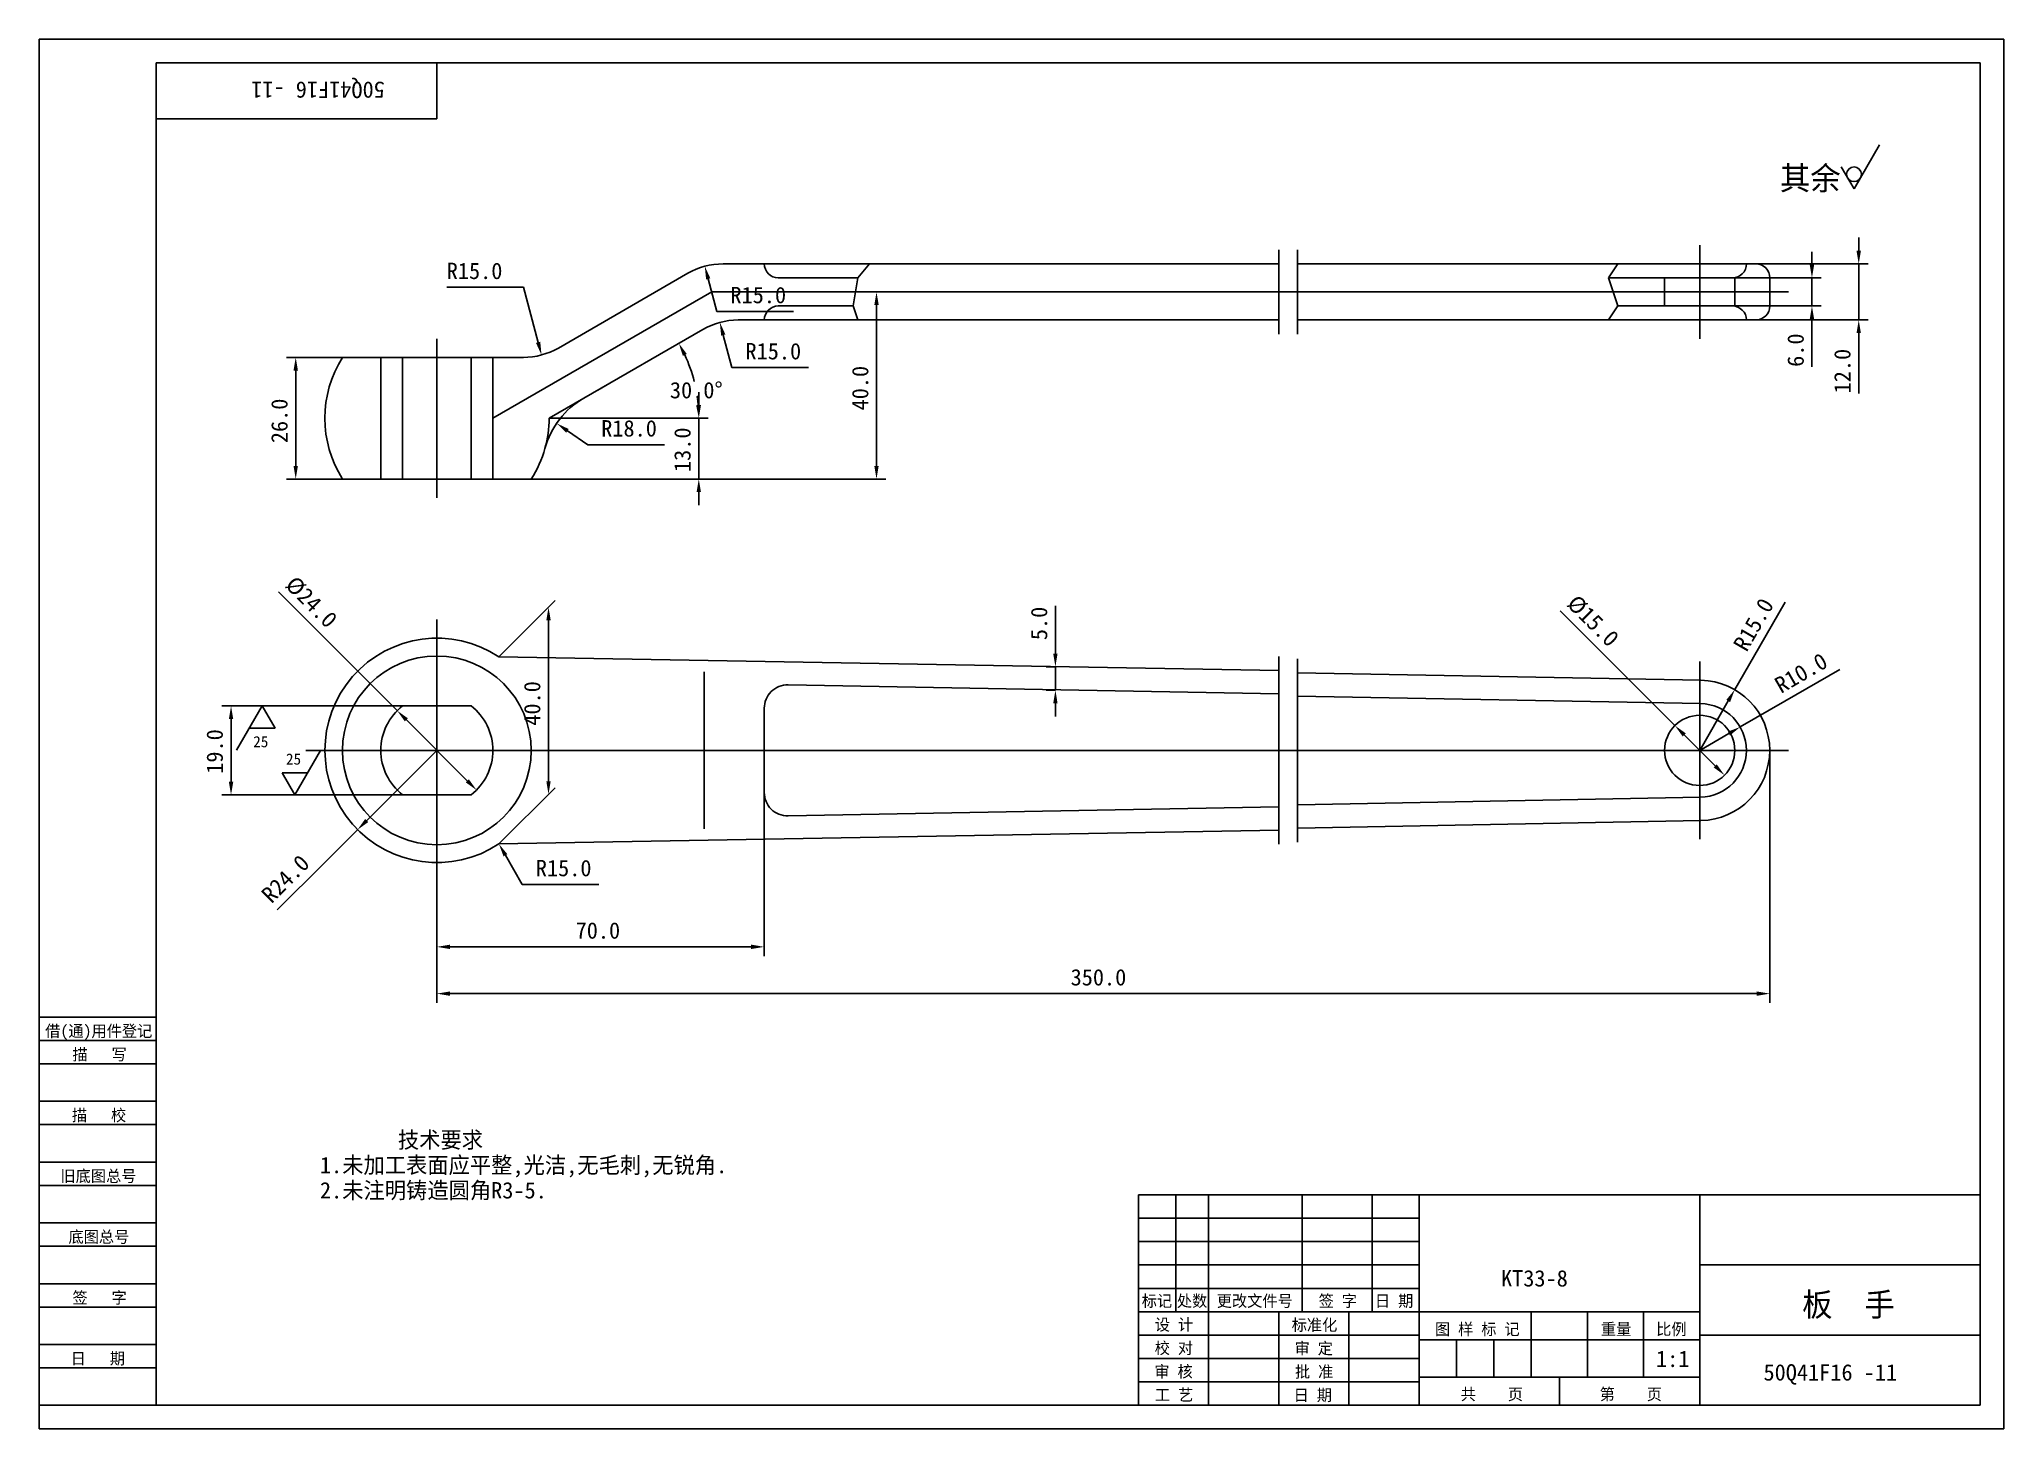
# Model space of a CAD drawing. Header units: metres. Extents: x 0 to 420, y 0 to 297.
import ezdxf

# ---------------------------------------------------------------- set-up
doc = ezdxf.new("R2010")
doc.units = ezdxf.units.M
for name, color, linetype in [('C', 6, 'Continuous'), ('D', 1, 'Continuous'), ('E', 2, 'Continuous'), ('FL', 5, 'Continuous'), ('HA', 5, 'Continuous'), ('T', 7, 'Continuous'), ('TL', 4, 'Continuous')]:
    doc.layers.add(name, color=color, linetype=linetype)

# ---------------------------------------------------------------- blocks, each defined once
blk = doc.blocks.new('TUKUN3')
at = {"layer": 'FL'}
for p, q in [((420, 297), (0, 297)), ((0, 297), (0, 0)), ((420, 0), (420, 297)), ((0, 78), (25, 78)), ((0, 70), (25, 70)), ((0, 65), (25, 65)), ((0, 57), (25, 57)), ((0, 52), (25, 52)), ((243, 25), (243, 50)), ((250, 5), (250, 50)), ((270, 25), (270, 50)), ((285, 25), (285, 50)), ((0, 44), (25, 44)), ((235, 45), (295, 45)), ((0, 39), (25, 39)), ((235, 40), (295, 40)), ((235, 35), (295, 35)), ((0, 31), (25, 31)), ((235, 30), (295, 30)), ((0, 26), (25, 26)), ((280, 5), (280, 25)), ((0, 18), (25, 18)), ((235, 20), (295, 20)), ((0, 13), (25, 13)), ((235, 15), (295, 15)), ((235, 10), (295, 10)), ((0, 0), (420, 0))]:
    blk.add_line(p, q, dxfattribs=at)
at = {"layer": 'TL'}
for p, q in [((415, 292), (25, 292)), ((25, 5), (25, 292)), ((85, 292), (85, 280)), ((415, 5), (415, 292)), ((85, 280), (25, 280)), ((0, 88), (25, 88)), ((0, 83), (25, 83)), ((415, 50), (235, 50)), ((235, 50), (235, 5)), ((295, 5), (295, 50)), ((355, 5), (355, 50)), ((415, 35), (355, 35)), ((355, 25), (235, 25)), ((265, 5), (265, 25)), ((319, 11), (319, 25)), ((331, 11), (331, 25)), ((343, 11), (343, 25)), ((295, 19), (355, 19)), ((303, 11), (303, 19)), ((311, 11), (311, 19)), ((415, 20), (355, 20)), ((355, 11), (295, 11)), ((325, 5), (325, 11)), ((0, 5), (415, 5))]:
    blk.add_line(p, q, dxfattribs=at)
at = {"layer": 'T'}
for s, p in [('借(通)用件登记', (1.26, 83.76)), ('描   写', (7.09, 78.76)), ('描   校', (6.98, 65.76)), ('旧底图总号', (4.52, 52.76)), ('底图总号', (6.25, 39.76)), ('签   字', (7.1, 26.76)), ('标记', (235.71, 26.07)), ('处数', (243.22, 26.07)), ('更改文件号', (251.75, 26.07)), ('签 字', (273.53, 26.07)), ('日 期', (285.57, 26.07)), ('设 计', (238.5, 20.99)), ('标准化', (267.77, 20.93)), ('图 样 标 记', (298.4, 20.04)), ('重量', (333.88, 20.04)), ('比例', (345.7, 20.04)), ('校 对', (238.48, 15.99)), ('审 定', (268.39, 15.93)), ('日   期', (6.72, 13.76)), ('审 核', (238.41, 10.99)), ('批 准', (268.46, 10.93)), ('工 艺', (238.52, 5.99)), ('日 期', (268.18, 5.93)), ('共    页', (303.91, 6.13)), ('第    页', (333.62, 6.13))]:
    blk.add_text(s, height=2.5, dxfattribs=at).set_placement(p)

msp = doc.modelspace()

# ---------------------------------------------------------------- linework, layer by layer
at = {"layer": 'C'}
for points in [[(355, 253), (355, 233)], [(97, 216), (143.77, 243), (374, 243)], [(85, 199), (85, 233)], [(85, 117), (85, 173)], [(355, 126), (355, 164)], [(57, 145), (374, 145)]]:
    msp.add_lwpolyline(points, dxfattribs=at)
at = {"layer": 'D'}
for p, q in [((393.46, 274.46), (388, 265)), ((388, 265), (385.27, 269.73)), ((389, 251.8), (389, 254.6)), ((367, 249), (391, 249)), ((379, 248.8), (379, 251.6)), ((389, 249), (389, 237)), ((100.7, 244), (87.11, 244)), ((103.5, 244), (100.7, 244)), ((106.66, 232.22), (103.5, 244)), ((143.02, 245.78), (144.88, 238.83)), ((362.5, 246), (381, 246)), ((379, 246), (379, 240)), ((154.39, 243), (181, 243)), ((179, 240.2), (179, 205.8)), ((362.5, 240), (381, 240)), ((144.88, 238.83), (147.68, 238.83)), ((147.68, 238.83), (161.27, 238.83)), ((367, 237), (391, 237)), ((379, 237.2), (379, 234.4)), ((146.23, 233.78), (148.1, 226.83)), ((379, 234.4), (379, 226.98)), ((389, 234.2), (389, 231.4)), ((389, 231.4), (389, 221.31)), ((64.83, 229), (52.83, 229)), ((148.1, 226.83), (150.9, 226.83)), ((150.9, 226.83), (164.49, 226.83)), ((54.83, 205.8), (54.83, 226.2)), ((119.39, 222), (122.86, 224)), ((141, 218.8), (141, 221.6)), ((141, 216), (139, 216)), ((141, 216), (143.02, 216)), ((141, 203), (141, 216)), ((112.92, 213.31), (117.25, 210.34)), ((117.25, 210.34), (120.05, 210.34)), ((120.05, 210.34), (133.64, 210.34)), ((64.83, 203), (52.83, 203)), ((105.17, 203), (143, 203)), ((105.17, 203), (181, 203)), ((141, 200.2), (141, 197.4)), ((60.96, 169.04), (51.11, 178.89)), ((366.5, 164.92), (373.3, 176.69)), ((108.87, 172.81), (108.87, 138.41)), ((217.25, 168.47), (217.25, 175.9)), ((334.51, 165.49), (325.14, 174.86)), ((76.51, 153.49), (60.96, 169.04)), ((217.25, 165.67), (217.25, 168.47)), ((349.7, 150.3), (334.51, 165.49)), ((362.5, 157.99), (366.5, 164.92)), ((217.34, 162.87), (215.25, 162.87)), ((217.25, 157.87), (217.25, 162.87)), ((373.19, 155.5), (384.96, 162.29)), ((217.25, 157.87), (215.25, 157.87)), ((361.1, 155.57), (355, 145)), ((363.66, 150), (373.19, 155.5)), ((77.67, 154.5), (39, 154.5)), ((41, 138.3), (41, 151.7)), ((42.2, 145.04), (47.67, 154.5)), ((47.67, 154.5), (50.4, 149.77)), ((78.49, 151.51), (91.51, 138.49)), ((217.25, 155.07), (217.25, 152.27)), ((50.4, 149.77), (44.94, 149.77)), ((351.68, 148.32), (358.32, 141.68)), ((361.24, 148.6), (355, 145)), ((60.13, 144.96), (54.67, 135.5)), ((70.01, 130.01), (85, 145)), ((370, 145), (370, 91)), ((54.67, 135.5), (51.94, 140.23)), ((51.94, 140.23), (57.4, 140.23)), ((77.67, 135.5), (39, 135.5)), ((155, 136.01), (155, 101)), ((68.03, 128.03), (60.96, 120.96)), ((99.67, 122.58), (103.27, 116.34)), ((60.96, 120.96), (50.88, 110.88)), ((85, 117), (85, 101)), ((85, 117), (85, 91)), ((103.27, 116.34), (106.07, 116.34)), ((106.07, 116.34), (119.66, 116.34)), ((87.8, 103), (152.2, 103)), ((87.8, 93), (367.2, 93))]:
    msp.add_line(p, q, dxfattribs=at)
for points in [[(109, 216), (141, 216), (143, 216)], [(98.27, 165), (110.29, 177.02)], [(98.27, 125), (110.29, 137.02)]]:
    msp.add_lwpolyline(points, dxfattribs=at)
msp.add_circle((388, 268.15), 1.58, dxfattribs=at)
for start, end in [(14.17, 24.99), (5.01, 7.47)]:
    msp.add_arc((109, 216), 32.02, start, end, dxfattribs=at)
for points in [[(142.57, 245.66), (143.47, 245.91), (142.29, 248.49)], [(378.53, 248.8), (379.47, 248.8), (379, 246)], [(388.53, 251.8), (389.47, 251.8), (389, 249)], [(178.53, 240.2), (179.47, 240.2), (179, 243)], [(378.53, 237.2), (379.47, 237.2), (379, 240)], [(145.78, 233.66), (146.69, 233.91), (145.51, 236.49)], [(388.53, 234.2), (389.47, 234.2), (389, 237)], [(107.11, 232.34), (106.2, 232.09), (107.38, 229.51)], [(137.61, 229.31), (138.43, 229.74), (136.73, 232.01)], [(54.36, 226.2), (55.29, 226.2), (54.83, 229)], [(141.36, 218.82), (140.43, 218.78), (141.02, 216)], [(140.53, 218.8), (141.47, 218.8), (141, 216)], [(112.66, 212.93), (113.18, 213.7), (110.61, 214.9)], [(54.36, 205.8), (55.29, 205.8), (54.83, 203)], [(178.53, 205.8), (179.47, 205.8), (179, 203)], [(140.53, 200.2), (141.47, 200.2), (141, 203)], [(108.41, 172.81), (109.34, 172.81), (108.87, 175.61)], [(216.78, 165.67), (217.71, 165.67), (217.25, 162.87)], [(216.78, 155.07), (217.71, 155.07), (217.25, 157.87)], [(361.5, 155.33), (360.7, 155.8), (362.5, 157.99)], [(40.53, 151.7), (41.47, 151.7), (41, 154.5)], [(78.16, 151.18), (78.82, 151.84), (76.51, 153.49)], [(351.35, 147.99), (352.01, 148.65), (349.7, 150.3)], [(361.47, 148.2), (361, 149), (363.66, 150)], [(91.18, 138.16), (91.84, 138.82), (93.49, 136.51)], [(357.99, 141.35), (358.65, 142.01), (360.3, 139.7)], [(40.53, 138.3), (41.47, 138.3), (41, 135.5)], [(108.41, 138.41), (109.34, 138.41), (108.87, 135.61)], [(70.34, 129.68), (69.68, 130.34), (68.03, 128.03)], [(99.26, 122.34), (100.07, 122.81), (98.27, 125)], [(87.8, 103.47), (87.8, 102.53), (85, 103)], [(152.2, 103.47), (152.2, 102.53), (155, 103)], [(87.8, 93.47), (87.8, 92.53), (85, 93)], [(367.2, 93.47), (367.2, 92.53), (370, 93)]]:
    msp.add_solid(points, dxfattribs=at)
at = {"layer": 'E'}
for points in [[(265, 252), (265, 234)], [(269, 252), (269, 234)], [(265, 165.07), (265, 124.93)], [(269, 164.6), (269, 125.4)]]:
    msp.add_lwpolyline(points, dxfattribs=at)
at = {"layer": 'HA'}
for points in [[(175, 246), (177.5, 249)], [(335.5, 246), (337.5, 249)], [(174, 240), (175, 246)], [(337.5, 240), (335.5, 246)], [(174, 240), (175, 237)], [(337.5, 240), (335.5, 237)]]:
    msp.add_lwpolyline(points, dxfattribs=at)
msp.add_lwpolyline([(108.12, 209.55, 0.07), (109, 216), (116.46, 220.3)], format="xyb", dxfattribs=at)
at = {"layer": 'TL'}
for points in [[(175, 246), (158, 246, -0.41), (155, 249), (146.18, 249, 0.13), (138.68, 246.99, 0.13)], [(365, 237, 0.41), (362, 240), (362.5, 240), (362.5, 246), (362, 246, 0.41), (365, 249), (367, 249, -0.41), (370, 246), (370, 240, -0.41), (367, 237), (365, 237)], [(97, 203), (97, 229), (103.5, 229, 0.13), (111, 231.01), (138.68, 246.99)], [(174, 240), (158, 240, 0.41), (155, 237), (149.39, 237, 0.13), (141.89, 234.99), (116.46, 220.3, 0.2), (108.12, 209.55, 0.2)], [(64.83, 203), (73, 203), (73, 229), (64.83, 229, 0.29), (64.83, 203, 0.29)], [(97, 203), (105.17, 203, 0.08), (108.12, 209.55, 0.08)], [(265, 162.07), (98.27, 165, 1.86), (98.27, 125), (265, 127.93)], [(269, 128.4), (355.27, 130, 0.98), (355.27, 160), (269, 161.6)], [(265, 157.07), (160.09, 158.99, 0.42), (155, 153.99), (155, 136.01, 0.42), (160.09, 131.01), (265, 132.93)], [(269, 133.39), (355.18, 135, 0.98), (355.18, 155), (269, 156.61)], [(77.67, 135.5), (92.33, 135.5, 0.49), (92.33, 154.5), (77.67, 154.5, 0.49), (77.67, 135.5, 0.49)]]:
    msp.add_lwpolyline(points, format="xyb", dxfattribs=at)
for points in [[(155, 249), (265, 249)], [(365, 249), (269, 249)], [(337.5, 240), (347.5, 240), (347.5, 246), (335.5, 246)], [(362, 246), (347.5, 246)], [(362.5, 240), (347.5, 240)], [(155, 237), (265, 237)], [(365, 237), (269, 237)], [(73, 229), (97, 229)], [(77.67, 229), (77.67, 203)], [(92.33, 229), (92.33, 203)], [(73, 203), (97, 203)], [(142.16, 161.8), (142.16, 128.2)]]:
    msp.add_lwpolyline(points, dxfattribs=at)
for points in [[(105.17, 145, 1), (64.83, 145, 1)], [(362.5, 145, 1), (347.5, 145, 1)]]:
    msp.add_lwpolyline(points, format="xyb", close=True, dxfattribs=at)

# ---------------------------------------------------------------- block references
at = {"layer": 'D'}
msp.add_blockref('TUKUN3', (0, 0), dxfattribs=at)

# ---------------------------------------------------------------- texts
for s, rotation, p in [('50Q41F16 -11', 180, (73.88, 287.92)), ('6.0', 90, (377.25, 226.98)), ('40.0', 90, (177.25, 217.67)), ('12.0', 90, (387.25, 221.31)), ('26.0', 90, (53.08, 210.67)), ('13.0', 90, (139.25, 204.5)), ('%%c24.0', 315, (52.35, 180.12)), ('%%c15.0', 315, (326.37, 176.1)), ('R15.0', 60, (365.03, 165.87)), ('5.0', 90, (215.5, 168.56)), ('R10.0', 30, (372.39, 157.06)), ('40.0', 90, (107.12, 150.27)), ('19.0', 90, (39.25, 140)), ('R24.0', 45, (49.64, 112.11))]:
    msp.add_text(s, height=3.5, rotation=rotation, dxfattribs=at).set_placement(p)
for s, height, p in [('其余', 5, (372.14, 264.81)), ('R15.0', 3.5, (87.11, 245.75)), ('R15.0', 3.5, (147.77, 240.58)), ('R15.0', 3.5, (150.99, 228.58)), ('30.0%%d', 3.5, (134.83, 220.25)), ('R18.0', 3.5, (120.14, 212.09)), ('25', 2.38, (45.74, 145.67)), ('25', 2.38, (52.74, 141.95)), ('R15.0', 3.5, (106.16, 118.09)), ('70.0', 3.5, (114.67, 104.75)), ('350.0', 3.5, (220.5, 94.75)), ('       技术要求', 3.5, (60, 60)), ('1.未加工表面应平整,光洁,无毛刺,无锐角.', 3.5, (60, 54.61)), ('2.未注明铸造圆角R3-5.', 3.5, (60, 49.22)), ('KT33-8', 3.5, (312.52, 30.4)), ('板  手', 5, (376.9, 24.03)), ('1:1', 3.5, (345.66, 13.18)), ('50Q41F16 -11', 3.5, (368.64, 10.29))]:
    msp.add_text(s, height=height, dxfattribs=at).set_placement(p)

doc.saveas('drawing.dxf')
